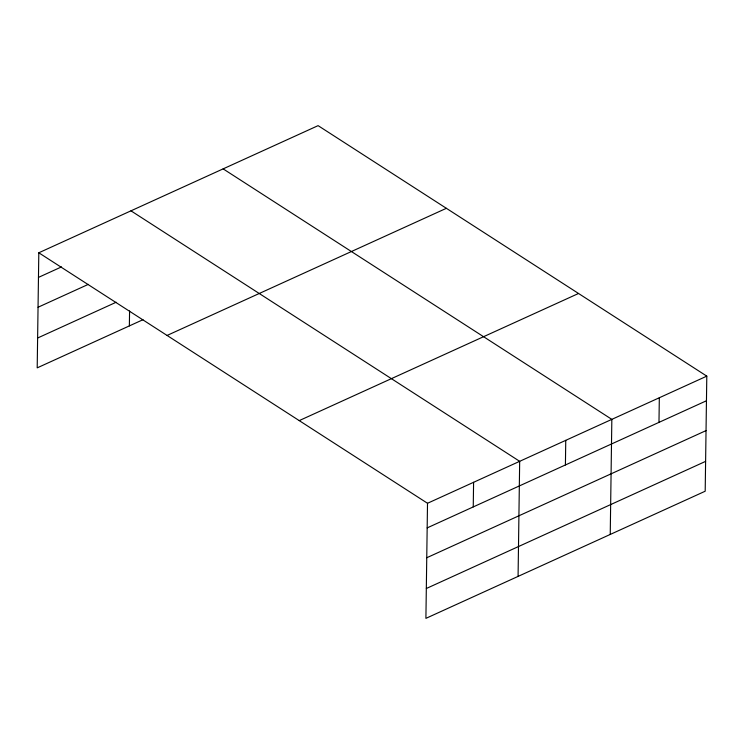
<?xml version="1.0" encoding="UTF-8"?>
<svg xmlns="http://www.w3.org/2000/svg" width="744" height="744" viewBox="0 0 744 744"><rect width="100%" height="100%" fill="white"/><g stroke="black" fill="none" stroke-linecap="round" stroke-linejoin="round"><path stroke-width="1.12" d="M38.809 252.783L427.512 503.279L425.903 618.357L705.191 491.217L706.8 376.139L318.097 125.643L38.809 252.783L37.2 367.862L142.978 319.706M129.363 325.9L129.577 310.973M473.249 506.915L473.593 482.298M518.075 576.395L519.675 461.327L130.972 210.831M565.412 464.963L565.756 440.346M610.238 534.443L611.838 419.365L223.135 168.869M658.979 422.378L659.324 397.752M38.465 277.4L61.501 266.91M38.046 307.253L88.322 284.366M37.619 338.009L116.166 302.25M167.084 335.442L446.363 208.311M299.237 420.611L578.525 293.48M427.512 503.279L706.8 376.139M427.168 527.896L706.456 400.765M426.749 557.749L706.037 430.609M426.321 588.504L705.61 461.364"/></g></svg>
